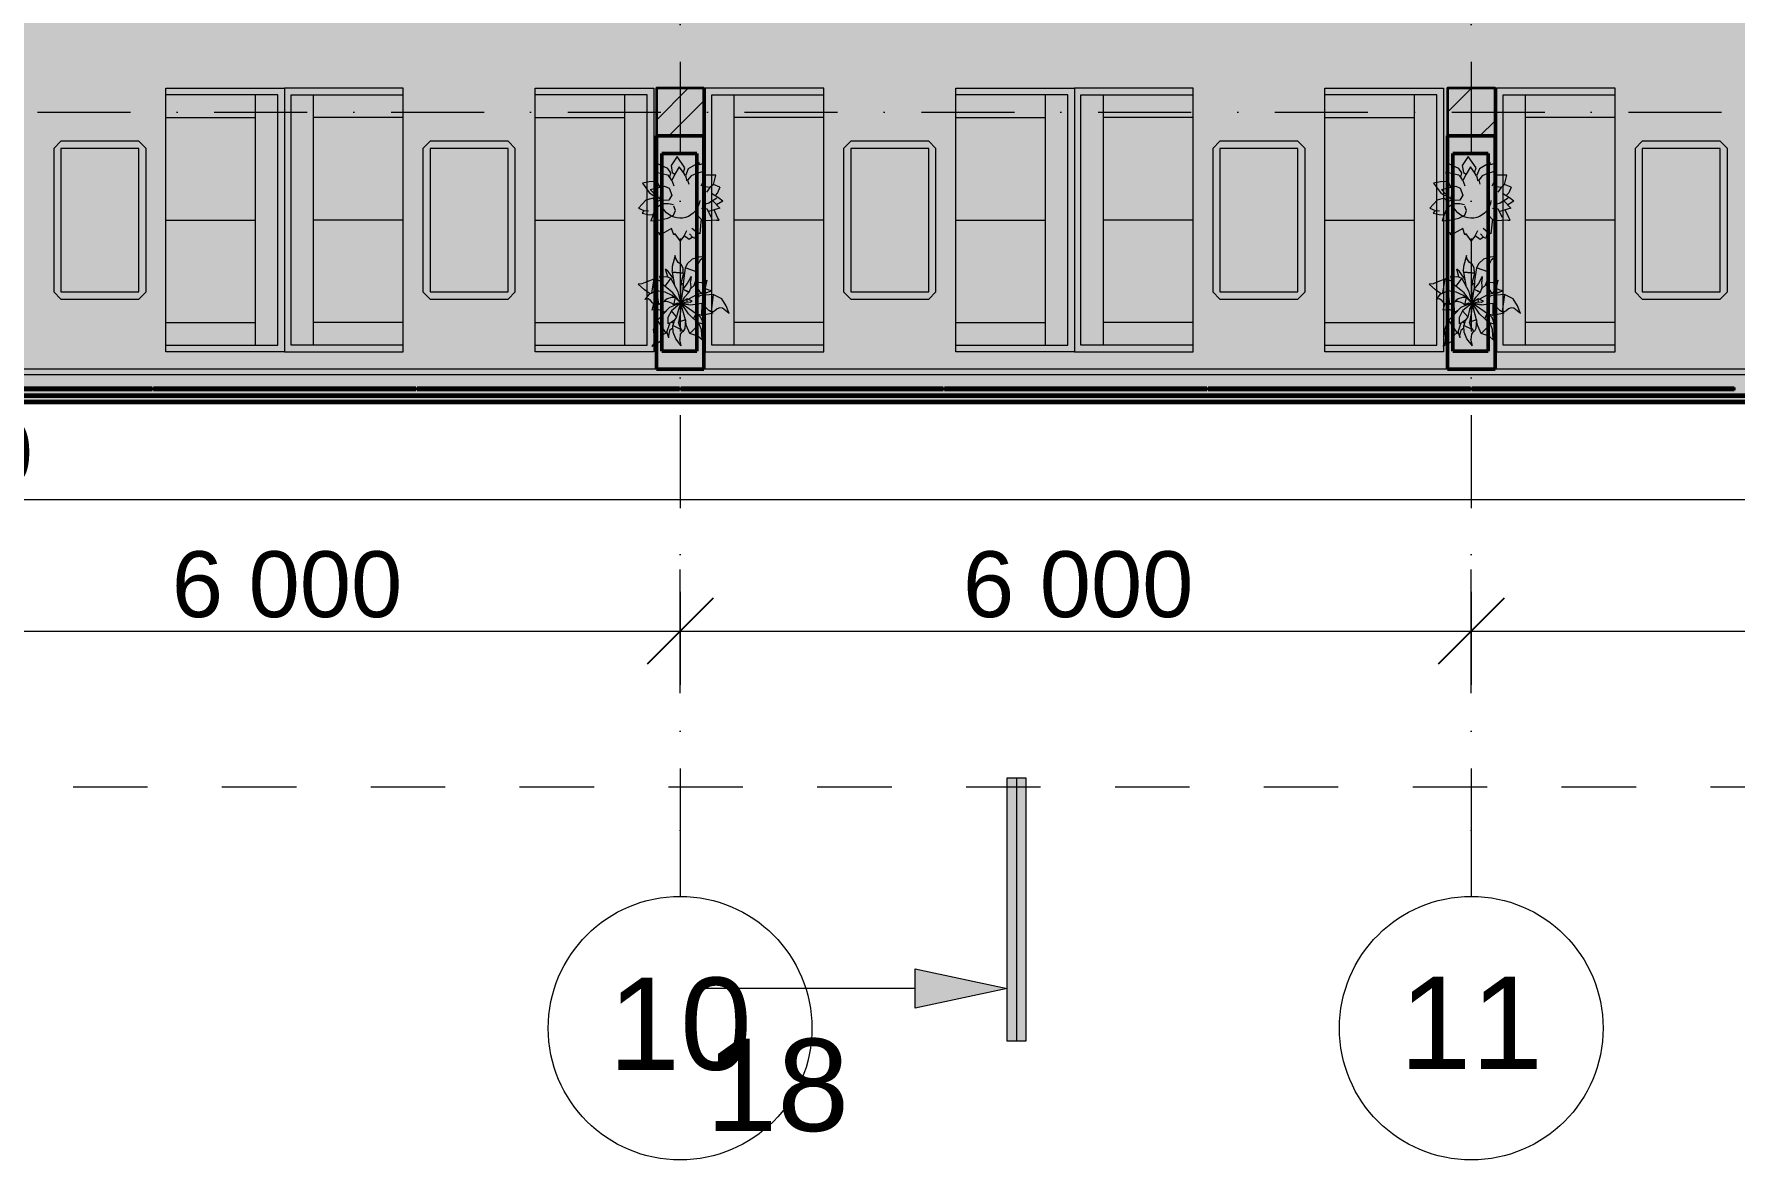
# Model space of a CAD drawing. Header units: millimetres. Extents: x -34838 to 729576, y -214038 to 121482.
# Drawn here: x 49100 to 62000, y -7952 to 592 of the extents above; entities that cross this region are included whole.
import ezdxf
from ezdxf.enums import TextEntityAlignment as Align

# ---------------------------------------------------------------- set-up
doc = ezdxf.new("R2010")
doc.units = ezdxf.units.MM
doc.header["$MEASUREMENT"] = 0
doc.linetypes.add('Штриховая', pattern=[1128.888893, 564.444447, -564.444447])
doc.linetypes.add('Штрихпунктирная', pattern=[1340.555525, 705.555534, -352.777767, 0, -282.222223])
for name, color, linetype, lineweight in [('0_Ном._пера__150', 7, 'Continuous', 50), ('0_Ном._пера__45', 7, 'Continuous', 25), ('0_Ном._пера__5', 7, 'Continuous', 0), ('0_Ном._пера__85', 7, 'Continuous', 13), ('А _ _ НЕ ДЛЯ ДРУКУ (ДОПОМІЖНІ).ADD_Ном._пера__1', 7, 'Continuous', 13), ('А _ _ НЕ ДЛЯ ДРУКУ (ДОПОМІЖНІ).ADD_Ном._пера__20', 7, 'Continuous', 13), ('А _ ОСІ КООРДИНАЦІЙНІ.3D_Ном._пера__105', 7, 'Continuous', 13), ('А _ ОСІ КООРДИНАЦІЙНІ.3D_Ном._пера__25', 7, 'Continuous', 0), ('АБ _ 0 _ СТІНИ _ ЗОВНІШНІ .3D_Ном._пера__47', 7, 'Continuous', 20), ('АБ _ 0 _ СТІНИ _ НАВІСНІ .3D_Ном._пера__27', 7, 'Continuous', 35), ('АБ _ 1 _ КОЛОНИ _ КБ.3D_Ном._пера__28', 7, 'Continuous', 35), ('АБ _ 3 _ ДАХИ _ КОНСТРУКЦІЯ .3D_Ном._пера__7', 7, 'Continuous', 60), ('АП _ 0 _ МЕБЛІ .3D_Ном._пера__1', 7, 'Continuous', 13), ('АП _ ТЕП _ ЗОНИ ПРИМІЩЕНЬ .3D_Ном._пера__122', 255, 'Continuous', 0), ('Паспорта Зон ARCHICAD_Ном._пера__5', 7, 'Continuous', 0)]:
    doc.layers.add(name, color=color, linetype=linetype, lineweight=lineweight)
doc.layers.add('0_Ном._пера__54', color=7, linetype='Continuous', lineweight=15, true_color=0x5f5f5f)
doc.layers.add('АП _ 0 _ ОБЛАДНАННЯ (НИЖНЄ).3D_Ном._пера__4', color=7, linetype='Continuous', lineweight=15, true_color=0x969696)
for name, color, linetype in [('А _ _ НЕ ДЛЯ ДРУКУ (ДОПОМІЖНІ).ADD', 7, 'Continuous'), ('А _ ОСІ КООРДИНАЦІЙНІ.3D', 7, 'Continuous'), ('АБ _ 0 _ СТІНИ _ ЗОВНІШНІ .3D', 7, 'Continuous'), ('АБ _ 0 _ СТІНИ _ НАВІСНІ .3D', 7, 'Continuous'), ('АБ _ 1 _ КОЛОНИ _ КБ.3D', 7, 'Continuous'), ('АБ _ 3 _ ДАХИ _ КОНСТРУКЦІЯ .3D', 7, 'Continuous'), ('АП _ 0 _ МЕБЛІ .3D', 7, 'Continuous'), ('АП _ 0 _ ОБЛАДНАННЯ (НИЖНЄ).3D', 7, 'Continuous'), ('АП _ ТЕП _ ЗОНИ ПРИМІЩЕНЬ .3D', 7, 'Continuous')]:
    doc.layers.add(name, color=color, linetype=linetype)
doc.styles.add('СГЕНЕРИР_СТИЛЬ_1', font='Arial.ttf')
doc.dimstyles.new('СГЕНЕРИР_СТИЛЬ__2', dxfattribs={"dimtxt": 500, "dimasz": 475, "dimexe": 0.18, "dimexo": 0.0625, "dimgap": 0.09, "dimtad": 1, "dimtih": 1, "dimtoh": 1, "dimdec": 0, "dimzin": 0, "dimdsep": 46, "dimtxsty": 'СГЕНЕРИР_СТИЛЬ_1', "dimblk": 'ARROWHEAD_6', "dimblk1": 'ARROWHEAD_6', "dimblk2": 'ARROWHEAD_6', "dimcen": 0.09, "dimse1": 1, "dimse2": 1, "dimclrd": 7, "dimclre": 7, "dimclrt": 7, "dimazin": 0, "dimtfac": 1, "dimtdec": 4, "dimtmove": 0, "dimatfit": 3, "dimfxl": 1, "dimtolj": 1, "dimtzin": 0, "dimarcsym": 0})
pattern_1 = [(45, (0, 0), (-318.198, 318.198), []), (45, (-106.07, 106.07), (-318.198, 318.198), [])]

# ---------------------------------------------------------------- blocks, each defined once
blk = doc.blocks.new('Відпочинкова зона_01_2_4', base_point=(37474, 8845))
at = {"layer": 'АП _ ТЕП _ ЗОНИ ПРИМІЩЕНЬ .3D', "linetype": 'Continuous', "lineweight": 0, "true_color": 0xffffff}
h = blk.add_hatch(dxfattribs=at)
h.set_pattern_fill('П___ЦЕГЛА_ЛОЖКОВАЯ_ПЕРЕВ_D7', style=0, pattern_type=2)
h.set_pattern_definition([(0, (0, 0), (0, 68), []), (90, (0, 0), (-204, 0), [68, -68]), (90, (102, 68), (-204, 0), [68, -68])])
h.paths.add_polyline_path([(348, -1992), (71820, -1992), (71820, 11778), (50303, 11778), (50300, 11778), (40181, 11774), (36400, 11778), (31802, 11774), (348, 11778)])
h.paths.add_polyline_path([(39319, 8818), (50570, 8818), (50570, 3578), (39319, 3578)], flags=0)
at = {"layer": 'Паспорта Зон ARCHICAD_Ном._пера__5', "color": 7, "lineweight": 0, "style": 'СГЕНЕРИР_СТИЛЬ_1'}
for tag, p in [('ROOM_NUMBER', (37474, 9145)), ('ROOM_AREA', (37474, 8549))]:
    blk.add_attdef(tag, text='', height=400, dxfattribs=at).set_placement(p, align=Align.MIDDLE_CENTER)
blk = doc.blocks.new('Стена_4_4', base_point=(-150, -2075))
at = {"layer": 'АБ _ 0 _ СТІНИ _ ЗОВНІШНІ .3D', "linetype": 'Continuous', "lineweight": 0, "true_color": 0x000000}
h = blk.add_hatch(dxfattribs=at)
h.set_pattern_fill('М___БЕТОН_АРМОВАНИЙ___З__C5', color=18, style=0, pattern_type=2)
h.set_pattern_definition([(45, (0, 0), (-367.6955, 367.6955), []), (45, (-183.85, 183.85), (-367.6955, 367.6955), [390, -130, 0, -130])])
h.paths.add_polyline_path([(-150, -2200), (96150, -2200), (96150, -1950), (-150, -1950)])
at = {"layer": 'АБ _ 0 _ СТІНИ _ ЗОВНІШНІ .3D_Ном._пера__47', "color": 7, "linetype": 'Continuous', "lineweight": 20, "flags": 128}
for points in [[(95900, -1950), (75, -1950)], [(-150, -2200), (96150, -2200)]]:
    blk.add_lwpolyline(points, dxfattribs=at)
blk = doc.blocks.new('Колонна_20_4', base_point=(54000, 0))
at = {"layer": 'АБ _ 1 _ КОЛОНИ _ КБ.3D', "linetype": 'Continuous', "lineweight": 0, "true_color": 0x000000}
h = blk.add_hatch(dxfattribs=at)
h.set_pattern_fill('М___МЕТАЛ_СТАЛЬ_0004', color=18, style=0, pattern_type=2)
h.set_pattern_definition(pattern_1)
h.paths.add_polyline_path([(53820, -180), (54180, -180), (54180, 180), (53820, 180)])
at = {"layer": 'АБ _ 1 _ КОЛОНИ _ КБ.3D_Ном._пера__28', "color": 7, "linetype": 'Continuous', "lineweight": 35, "flags": 128}
blk.add_lwpolyline([(53820, -180), (54180, -180), (54180, 180), (53820, 180)], close=True, dxfattribs=at)
blk = doc.blocks.new('Колонна_45_4', base_point=(60000, 0))
at = {"layer": 'АБ _ 1 _ КОЛОНИ _ КБ.3D', "linetype": 'Continuous', "lineweight": 0, "true_color": 0x000000}
h = blk.add_hatch(dxfattribs=at)
h.set_pattern_fill('М___МЕТАЛ_СТАЛЬ_0004', color=18, style=0, pattern_type=2)
h.set_pattern_definition(pattern_1)
h.paths.add_polyline_path([(59820, -180), (60180, -180), (60180, 180), (59820, 180)])
at = {"layer": 'АБ _ 1 _ КОЛОНИ _ КБ.3D_Ном._пера__28', "color": 7, "linetype": 'Continuous', "lineweight": 35, "flags": 128}
blk.add_lwpolyline([(59820, -180), (60180, -180), (60180, 180), (59820, 180)], close=True, dxfattribs=at)
blk = doc.blocks.new('Модель Комнатного Растения 22')
at = {"layer": 'АП _ 0 _ ОБЛАДНАННЯ (НИЖНЄ).3D_Ном._пера__4', "color": 252, "linetype": 'Continuous', "lineweight": 15, "true_color": 0x969696}
for p, q in [((-183, 176), (-183, 267)), ((-183, 267), (-146, 254)), ((-146, 254), (-144, 273)), ((-144, 273), (-62, 224)), ((-37, 231), (23, 319)), ((23, 319), (68, 249)), ((94, 228), (182, 267)), ((182, 267), (182, 199)), ((-252, 105), (-271, 176)), ((-271, 176), (-183, 176)), ((-183, 177), (-171, 124)), ((-174, 203), (-119, 186)), ((-119, 186), (-83, 170)), ((-83, 170), (-57, 139)), ((-57, 139), (-65, 107)), ((-62, 224), (-40, 172)), ((-40, 172), (-50, 134)), ((-40, 172), (-25, 196)), ((-25, 196), (-37, 231)), ((-25, 196), (7, 240)), ((7, 240), (39, 183)), ((60, 196), (39, 183)), ((39, 183), (64, 135)), ((64, 135), (48, 95)), ((68, 249), (60, 196)), ((64, 135), (79, 161)), ((71, 193), (94, 228)), ((79, 161), (71, 193)), ((96, 179), (77, 157)), ((182, 199), (96, 179)), ((179, 129), (155, 86)), ((191, 174), (179, 129)), ((179, 129), (234, 126)), ((192, 201), (191, 174)), ((-323, -22), (-291, 5)), ((-302, 84), (-252, 105)), ((-302, 84), (-284, 42)), ((-291, 5), (-238, 37)), ((-284, 42), (-265, 21)), ((-279, 3), (-218, -35)), ((-252, 105), (-226, 83)), ((-226, 83), (-172, 90)), ((-226, 83), (-201, 48)), ((-171, 124), (-157, 93)), ((84, 78), (64, 24)), ((64, 24), (86, -13)), ((118, 92), (84, 78)), ((155, 86), (118, 92)), ((136, -15), (177, 14)), ((227, 68), (155, 86)), ((177, 14), (227, 68)), ((181, -25), (205, 3)), ((206, 24), (184, 21)), ((205, 3), (259, -14)), ((234, 45), (206, 24)), ((234, 126), (286, 115)), ((286, 115), (234, 45)), ((-323, -22), (-277, -50)), ((-300, -73), (-247, -19)), ((-300, -73), (-216, -100)), ((-284, -145), (-258, -87)), ((-238, -145), (-205, -82)), ((-218, -35), (-168, -52)), ((-205, -82), (-161, -76)), ((-161, -160), (-125, -121)), ((35, -92), (48, -58)), ((50, -127), (35, -92)), ((94, -150), (50, -127)), ((87, -38), (51, -46)), ((86, -13), (136, -15)), ((134, -39), (87, -38)), ((170, -62), (134, -39)), ((152, -17), (181, -25)), ((181, -25), (170, -62)), ((185, -79), (170, -62)), ((206, -127), (185, -79)), ((244, -122), (205, -124)), ((205, -124), (221, -170)), ((274, -92), (240, -94)), ((288, -112), (244, -122)), ((259, -14), (315, -74)), ((315, -74), (274, -92)), ((274, -92), (288, -112)), ((-296, -166), (-284, -145)), ((-277, -166), (-296, -166)), ((-277, -166), (-187, -170)), ((-187, -170), (-161, -160)), ((-161, -160), (-158, -178)), ((-158, -178), (-149, -270)), ((-149, -270), (-124, -257)), ((-124, -257), (-89, -229)), ((-124, -257), (-111, -304)), ((-30, -283), (-50, -244)), ((48, -277), (65, -228)), ((65, -228), (155, -280)), ((150, -162), (94, -150)), ((221, -170), (150, -162)), ((179, -261), (168, -164)), ((-111, -304), (-93, -293)), ((-93, -293), (-71, -268)), ((-93, -293), (-68, -313)), ((-68, -313), (-30, -283)), ((-30, -283), (0, -323)), ((0, -323), (38, -268)), ((38, -268), (48, -277)), ((155, -280), (160, -262)), ((160, -262), (179, -261))]:
    blk.add_line(p, q, dxfattribs=at)
blk.add_arc((0, 0), 150, 186.1323, 29.8574, dxfattribs=at)
blk = doc.blocks.new('Модель Комнатного Растения 22_2')
at = {"layer": 'АП _ 0 _ ОБЛАДНАННЯ (НИЖНЄ).3D_Ном._пера__4', "color": 252, "linetype": 'Continuous', "lineweight": 15, "true_color": 0x969696}
for p, q in [((-182, 353), (-138, 349)), ((-182, 353), (-147, 326)), ((-182, 353), (-138, 349)), ((-182, 353), (-147, 326)), ((-147, 326), (-128, 291)), ((-147, 326), (-128, 291)), ((-138, 349), (-87, 334)), ((-138, 349), (-87, 334)), ((-128, 291), (-128, 235)), ((-128, 291), (-128, 235)), ((-128, 235), (-34, 268)), ((-128, 235), (-34, 268)), ((-87, 334), (-52, 301)), ((-87, 334), (-52, 301)), ((-52, 301), (-34, 268)), ((-52, 301), (-34, 268)), ((-34, 268), (-21, 170)), ((-34, 268), (-21, 170)), ((-19, 227), (-18, 266)), ((-19, 227), (-18, 266)), ((-18, 266), (-4, 294)), ((-18, 266), (-4, 294)), ((-4, 294), (19, 309)), ((-4, 294), (19, 309)), ((19, 309), (37, 339)), ((19, 309), (37, 339)), ((37, 339), (41, 361)), ((37, 339), (41, 361)), ((41, 361), (64, 279)), ((41, 361), (64, 279)), ((64, 279), (66, 246)), ((64, 279), (66, 246)), ((-198, 174), (-183, 155)), ((-198, 174), (-182, 107)), ((-198, 174), (-183, 155)), ((-198, 174), (-182, 107)), ((-183, 155), (-158, 154)), ((-183, 155), (-158, 154)), ((-158, 154), (-132, 156)), ((-158, 154), (-132, 156)), ((-154, 73), (-109, 142)), ((-154, 73), (-109, 142)), ((-132, 156), (-109, 142)), ((-132, 156), (-109, 142)), ((-128, 235), (-120, 186)), ((-128, 235), (-120, 186)), ((-120, 186), (-100, 134)), ((-120, 186), (-100, 134)), ((-109, 142), (-73, 108)), ((-109, 142), (-73, 108)), ((-79, 124), (-75, 165)), ((-79, 124), (-75, 165)), ((-78, 202), (-75, 165)), ((-78, 202), (-49, 148)), ((-78, 202), (-75, 165)), ((-78, 202), (-49, 148)), ((-49, 148), (-16, 107)), ((-49, 148), (-16, 107)), ((-21, 170), (-17, 110)), ((-21, 170), (-17, 110)), ((-20, 224), (57, 233)), ((-20, 224), (57, 233)), ((-20, 224), (0, 148)), ((-20, 224), (0, 148)), ((-19, 227), (62, 234)), ((-19, 227), (62, 234)), ((-19, 146), (-9, 148)), ((-19, 146), (-9, 148)), ((-17, 136), (-8, 138)), ((-17, 136), (-8, 138)), ((-9, 148), (-1, 148)), ((-9, 148), (-1, 148)), ((-8, 138), (-2, 138)), ((-8, 138), (-2, 138)), ((-2, 23), (0, 148)), ((-2, 23), (0, 148)), ((20, 85), (75, 190)), ((20, 85), (75, 190)), ((44, 133), (62, 234)), ((44, 133), (62, 234)), ((48, 148), (51, 146)), ((48, 148), (51, 146)), ((52, 177), (63, 197)), ((52, 177), (63, 197)), ((59, 79), (121, 129)), ((59, 79), (121, 129)), ((62, 234), (66, 246)), ((62, 234), (66, 246)), ((63, 197), (95, 240)), ((63, 197), (95, 240)), ((75, 190), (121, 129)), ((75, 190), (121, 129)), ((76, 188), (99, 198)), ((76, 188), (99, 198)), ((95, 240), (115, 257)), ((95, 240), (115, 257)), ((98, 199), (115, 257)), ((98, 199), (115, 257)), ((99, 198), (117, 199)), ((99, 198), (117, 199)), ((117, 199), (140, 197)), ((117, 199), (140, 197)), ((121, 129), (139, 146)), ((121, 129), (139, 146)), ((139, 146), (152, 174)), ((139, 146), (152, 174)), ((140, 197), (159, 206)), ((140, 197), (159, 206)), ((148, 165), (193, 182)), ((148, 165), (193, 182)), ((152, 174), (159, 206)), ((152, 174), (159, 206)), ((193, 182), (204, 183)), ((193, 182), (204, 183)), ((204, 183), (222, 78)), ((204, 183), (258, 162)), ((204, 183), (222, 78)), ((204, 183), (258, 162)), ((258, 162), (294, 147)), ((258, 162), (294, 147)), ((276, 102), (324, 145)), ((276, 102), (324, 145)), ((294, 147), (324, 145)), ((294, 147), (324, 145)), ((-345, -21), (-312, 33)), ((-345, -21), (-312, 33)), ((-312, 33), (-247, 65)), ((-312, 33), (-247, 65)), ((-247, 65), (-230, -64)), ((-247, 65), (-156, 58)), ((-247, 65), (-230, -64)), ((-247, 65), (-156, 58)), ((-237, 94), (-212, 98)), ((-237, 94), (-212, 98)), ((-237, 94), (-196, 79)), ((-237, 94), (-196, 79)), ((-212, 98), (-183, 110)), ((-212, 98), (-183, 110)), ((-196, 79), (-167, 60)), ((-196, 79), (-167, 60)), ((-182, 107), (-154, 73)), ((-182, 107), (-154, 73)), ((-156, 58), (-137, 54)), ((-156, 58), (-137, 54)), ((-154, 73), (-119, 63)), ((-154, 73), (-119, 63)), ((-140, 42), (-132, 66)), ((-140, 42), (-132, 66)), ((-119, 63), (-59, 31)), ((-119, 63), (-59, 31)), ((-88, 16), (-48, 34)), ((-88, 16), (-48, 34)), ((-88, 16), (-72, 6)), ((-88, 16), (-72, 6)), ((-79, 124), (-62, 82)), ((-79, 124), (-62, 82)), ((-72, 6), (-49, 7)), ((-72, 6), (-49, 7)), ((-64, 83), (-16, 107)), ((-64, 83), (-16, 107)), ((-64, 83), (-62, 82)), ((-64, 83), (-62, 82)), ((-62, 82), (-16, 107)), ((-62, 82), (-16, 107)), ((-62, 82), (-27, 42)), ((-62, 82), (-27, 42)), ((-49, 7), (-48, 34)), ((-49, 7), (-48, 34)), ((-49, 7), (-1, -2)), ((-49, 7), (-1, -2)), ((-48, 34), (-6, 2)), ((-48, 34), (-6, 2)), ((-27, 42), (-8, 12)), ((-27, 42), (-8, 12)), ((-16, 107), (0, 5)), ((-16, 107), (0, 5)), ((-6, 12), (1, -2)), ((-6, 12), (1, -2)), ((-5, 1), (1, -2)), ((-5, 1), (1, -2)), ((0, 4), (20, 85)), ((0, 4), (20, 85)), ((0, 3), (17, 17)), ((0, 3), (17, 17)), ((0, 0), (8, 2)), ((0, 0), (8, 2)), ((7, 9), (59, 79)), ((7, 9), (59, 79)), ((8, 8), (43, 42)), ((8, 8), (43, 42)), ((43, 42), (56, -12)), ((43, 42), (71, 42)), ((43, 42), (56, -12)), ((43, 42), (71, 42)), ((47, 43), (64, 57)), ((47, 43), (64, 57)), ((64, 57), (118, 83)), ((64, 57), (118, 83)), ((65, -3), (82, 4)), ((65, -3), (82, 4)), ((71, 42), (104, 33)), ((71, 42), (104, 33)), ((82, 4), (123, 18)), ((82, 4), (123, 18)), ((104, 33), (123, 18)), ((104, 33), (123, 18)), ((110, 13), (137, 8)), ((110, 13), (137, 8)), ((118, 83), (181, 93)), ((118, 83), (181, 93)), ((130, -71), (137, 6)), ((130, -71), (137, 6)), ((137, 8), (167, -10)), ((137, 8), (167, -10)), ((167, -10), (181, 93)), ((167, -10), (181, 93)), ((181, 93), (243, 66)), ((181, 93), (243, 66)), ((188, -8), (211, 0)), ((188, -8), (211, 0)), ((211, 0), (229, 21)), ((211, 0), (229, 21)), ((229, 21), (247, 33)), ((229, 21), (247, 33)), ((233, 71), (276, 102)), ((233, 71), (276, 102)), ((243, 66), (271, 27)), ((243, 66), (271, 27)), ((247, 33), (271, 27)), ((247, 33), (271, 27)), ((-368, -78), (-345, -21)), ((-368, -78), (-345, -21)), ((-368, -78), (-317, -37)), ((-368, -78), (-317, -37)), ((-317, -37), (-297, -35)), ((-317, -37), (-297, -35)), ((-297, -35), (-277, -43)), ((-297, -35), (-277, -43)), ((-277, -43), (-257, -61)), ((-277, -43), (-257, -61)), ((-257, -61), (-234, -69)), ((-257, -61), (-234, -69)), ((-246, -75), (-213, -57)), ((-246, -75), (-213, -57)), ((-246, -75), (-158, -93)), ((-246, -75), (-158, -93)), ((-213, -57), (-160, -2)), ((-213, -57), (-160, -2)), ((-164, -137), (-153, -110)), ((-164, -137), (-153, -110)), ((-160, -2), (-158, -93)), ((-160, -2), (-73, -15)), ((-160, -2), (-158, -93)), ((-160, -2), (-73, -15)), ((-158, -93), (-118, -82)), ((-158, -93), (-118, -82)), ((-153, -110), (-129, -86)), ((-153, -110), (-129, -86)), ((-141, -160), (-58, -82)), ((-141, -160), (-58, -82)), ((-118, -82), (-9, -4)), ((-118, -82), (-9, -4)), ((-114, -82), (-98, -117)), ((-114, -82), (-98, -117)), ((-73, -15), (-9, -4)), ((-73, -15), (-9, -4)), ((-72, -14), (-71, -14)), ((-72, -14), (-71, -14)), ((-65, -13), (-63, -12)), ((-65, -13), (-63, -12)), ((-59, -11), (-54, -10)), ((-59, -11), (-54, -10)), ((-58, -82), (-5, -2)), ((-58, -82), (-5, -2)), ((-52, -10), (-20, -3)), ((-52, -10), (-20, -3)), ((-35, -126), (-1, -2)), ((-35, -126), (-1, -2)), ((-35, -126), (-31, -192)), ((-35, -126), (17, -144)), ((-35, -126), (-31, -192)), ((-35, -126), (17, -144)), ((-4, -1), (-2, -1)), ((-4, -1), (-2, -1)), ((-3, -1), (-1, -2)), ((-3, -1), (-1, -2)), ((-1, -2), (2, -64)), ((-1, -2), (2, -64)), ((2, -64), (17, -144)), ((2, -64), (17, -144)), ((4, -2), (28, -1)), ((4, -2), (28, -1)), ((4, -9), (18, -49)), ((4, -9), (18, -49)), ((6, -6), (70, -59)), ((6, -6), (70, -59)), ((10, -3), (84, -34)), ((10, -3), (84, -34)), ((18, -49), (31, -104)), ((18, -49), (31, -104)), ((28, -1), (56, -12)), ((28, -1), (56, -12)), ((31, -104), (70, -59)), ((31, -104), (70, -59)), ((31, -104), (48, -130)), ((31, -104), (48, -130)), ((56, -12), (65, -3)), ((56, -12), (65, -3)), ((70, -59), (97, -110)), ((70, -59), (97, -110)), ((84, -34), (175, -128)), ((84, -34), (175, -128)), ((97, -110), (97, -158)), ((97, -110), (97, -158)), ((109, -58), (130, -71)), ((109, -58), (130, -71)), ((110, -62), (111, -59)), ((110, -62), (111, -59)), ((110, -228), (175, -128)), ((110, -228), (175, -128)), ((130, -71), (149, -55)), ((130, -71), (149, -55)), ((149, -55), (178, -47)), ((149, -55), (178, -47)), ((167, -10), (188, -8)), ((167, -10), (188, -8)), ((175, -128), (191, -152)), ((175, -128), (191, -152)), ((178, -47), (219, -52)), ((178, -47), (219, -52)), ((198, -4), (208, -14)), ((198, -4), (208, -14)), ((208, -14), (219, -52)), ((208, -14), (219, -52)), ((-168, -160), (-164, -137)), ((-168, -160), (-164, -137)), ((-168, -160), (-127, -146)), ((-168, -160), (-127, -146)), ((-165, -282), (-159, -246)), ((-165, -282), (-159, -246)), ((-165, -282), (-130, -250)), ((-165, -282), (-130, -250)), ((-159, -246), (-157, -201)), ((-159, -246), (-157, -201)), ((-157, -201), (-141, -160)), ((-157, -201), (-141, -160)), ((-141, -160), (-70, -230)), ((-141, -160), (-70, -230)), ((-130, -250), (-100, -241)), ((-130, -250), (-100, -241)), ((-100, -241), (-70, -230)), ((-100, -241), (-70, -230)), ((-70, -230), (-45, -172)), ((-70, -230), (-45, -172)), ((-45, -172), (-35, -132)), ((-45, -172), (-35, -132)), ((-38, -144), (-34, -146)), ((-38, -144), (-34, -146)), ((-31, -192), (-17, -218)), ((-31, -192), (-17, -218)), ((-17, -218), (7, -178)), ((-17, -218), (7, -178)), ((-13, -213), (3, -235)), ((-13, -213), (3, -235)), ((-7, -202), (61, -170)), ((-7, -202), (61, -170)), ((3, -235), (8, -276)), ((3, -235), (8, -276)), ((7, -178), (17, -144)), ((7, -178), (17, -144)), ((38, -270), (58, -220)), ((38, -270), (58, -220)), ((48, -130), (73, -147)), ((48, -130), (73, -147)), ((51, -133), (61, -170)), ((51, -133), (61, -170)), ((57, -152), (68, -144)), ((57, -152), (68, -144)), ((58, -220), (61, -170)), ((58, -220), (61, -170)), ((61, -191), (84, -208)), ((61, -191), (84, -208)), ((73, -147), (97, -158)), ((73, -147), (97, -158)), ((83, -153), (110, -228)), ((83, -153), (110, -228)), ((84, -208), (91, -238)), ((84, -208), (91, -238)), ((90, -263), (105, -216)), ((90, -263), (105, -216)), ((90, -263), (91, -238)), ((90, -263), (91, -238)), ((110, -228), (132, -237)), ((110, -228), (132, -237)), ((132, -237), (142, -262)), ((132, -237), (142, -262)), ((191, -152), (206, -198)), ((191, -152), (206, -198)), ((200, -257), (206, -198)), ((200, -257), (206, -198)), ((200, -257), (205, -306)), ((200, -257), (205, -306)), ((-4, -323), (38, -270)), ((-4, -323), (38, -270)), ((-4, -323), (8, -276)), ((-4, -323), (8, -276)), ((142, -262), (158, -293)), ((142, -262), (158, -293)), ((158, -293), (219, -330)), ((158, -293), (219, -330)), ((205, -306), (219, -330)), ((205, -306), (219, -330))]:
    blk.add_line(p, q, dxfattribs=at)
blk = doc.blocks.new('Диван 22')
at = {"layer": 'АП _ 0 _ МЕБЛІ .3D_Ном._пера__1', "color": 7, "linetype": 'Continuous', "lineweight": 13}
for p, q in [((2000, 900), (0, 900)), ((0, 900), (0, 0)), ((50, 0), (50, 850)), ((50, 850), (1950, 850)), ((1950, 850), (1950, 0)), ((2000, 0), (2000, 900)), ((50, 680), (1950, 680)), ((222, 0), (222, 680)), ((1000, 0), (1000, 680)), ((1778, 0), (1778, 680)), ((0, 0), (2000, 0))]:
    blk.add_line(p, q, dxfattribs=at)
blk = doc.blocks.new('Стол Дизайнерский 03 22')
at = {"layer": 'АП _ 0 _ МЕБЛІ .3D_Ном._пера__1', "color": 7, "linetype": 'Continuous', "lineweight": 13}
for p, q in [((57, 700), (0, 646)), ((0, 646), (0, 54)), ((1143, 700), (57, 700)), ((1143, 646), (57, 646)), ((57, 646), (57, 54)), ((1200, 646), (1143, 700)), ((1143, 54), (1143, 646)), ((1200, 54), (1200, 646)), ((0, 54), (57, 0)), ((57, 54), (1143, 54)), ((57, 0), (1143, 0)), ((1143, 0), (1200, 54))]:
    blk.add_line(p, q, dxfattribs=at)
blk = doc.blocks.new('Балка_1_4', base_point=(0, -2175))
at = {"layer": 'АБ _ 3 _ ДАХИ _ КОНСТРУКЦІЯ .3D_Ном._пера__7', "color": 7, "linetype": 'Continuous', "lineweight": 60}
for p, q in [((0, -2150), (96000, -2150)), ((0, -2200), (96000, -2200))]:
    blk.add_line(p, q, dxfattribs=at)
blk = doc.blocks.new('*D244')
at = {"layer": '0_Ном._пера__45', "color": 7, "linetype": 'Continuous', "lineweight": 25, "transparency": 16777216}
for p, q in [((48250, -3690), (47750, -4190)), ((54250, -3690), (53750, -4190))]:
    blk.add_line(p, q, dxfattribs=at)
at = {"layer": '0_Ном._пера__85', "color": 7, "linetype": 'Continuous', "lineweight": 13, "transparency": 16777216}
for p, q in [((48000, -4409), (48000, -3471)), ((54000, -4409), (54000, -3471)), ((48000, -3940), (54000, -3940))]:
    blk.add_line(p, q, dxfattribs=at)
at = {"layer": '0_Ном._пера__5', "color": 7, "lineweight": 0, "transparency": 16777216, "insert": (50145, -3840), "char_height": 500, "attachment_point": 7, "style": 'СГЕНЕРИР_СТИЛЬ_1'}
blk.add_mtext('\\A1;{\\pql;\\fArial|b0|i0|c204|p34;6\xa0000}', dxfattribs=at)
blk = doc.blocks.new('ARROWHEAD_6')
at = {"color": 0, "linetype": 'Continuous', "lineweight": 0}
for p, q in [((-0.5, -0.5), (0.5, 0.5)), ((0, 0), (-1, 0))]:
    blk.add_line(p, q, dxfattribs=at)
blk = doc.blocks.new('*D245')
at = {"layer": '0_Ном._пера__45', "color": 7, "linetype": 'Continuous', "lineweight": 25, "transparency": 16777216}
for p, q in [((54250, -3690), (53750, -4190)), ((60250, -3690), (59750, -4190))]:
    blk.add_line(p, q, dxfattribs=at)
at = {"layer": '0_Ном._пера__85', "color": 7, "linetype": 'Continuous', "lineweight": 13, "transparency": 16777216}
for p, q in [((54000, -4409), (54000, -3471)), ((60000, -4409), (60000, -3471)), ((54000, -3940), (60000, -3940))]:
    blk.add_line(p, q, dxfattribs=at)
at = {"layer": '0_Ном._пера__5', "color": 7, "lineweight": 0, "transparency": 16777216, "insert": (56145, -3840), "char_height": 500, "attachment_point": 7, "style": 'СГЕНЕРИР_СТИЛЬ_1'}
blk.add_mtext('\\A1;{\\pql;\\fArial|b0|i0|c204|p34;6\xa0000}', dxfattribs=at)
blk = doc.blocks.new('*D246')
at = {"layer": '0_Ном._пера__45', "color": 7, "linetype": 'Continuous', "lineweight": 25, "transparency": 16777216}
for p, q in [((60250, -3690), (59750, -4190)), ((66250, -3690), (65750, -4190))]:
    blk.add_line(p, q, dxfattribs=at)
at = {"layer": '0_Ном._пера__85', "color": 7, "linetype": 'Continuous', "lineweight": 13, "transparency": 16777216}
for p, q in [((60000, -4409), (60000, -3471)), ((66000, -4409), (66000, -3471)), ((60000, -3940), (66000, -3940))]:
    blk.add_line(p, q, dxfattribs=at)
at = {"layer": '0_Ном._пера__5', "color": 7, "lineweight": 0, "transparency": 16777216, "insert": (62145, -3840), "char_height": 500, "attachment_point": 7, "style": 'СГЕНЕРИР_СТИЛЬ_1'}
blk.add_mtext('\\A1;{\\pql;\\fArial|b0|i0|c204|p34;6\xa0000}', dxfattribs=at)
blk = doc.blocks.new('*D252')
at = {"layer": '0_Ном._пера__45', "color": 7, "linetype": 'Continuous', "lineweight": 25, "transparency": 16777216}
for p, q in [((250, -2690), (-250, -3190)), ((95750, -3190), (96250, -2690))]:
    blk.add_line(p, q, dxfattribs=at)
at = {"layer": '0_Ном._пера__85', "color": 7, "linetype": 'Continuous', "lineweight": 13, "transparency": 16777216}
for p, q in [((0, -3409), (0, -2471)), ((96000, -3409), (96000, -2471)), ((-375, -2940), (0, -2940)), ((0, -2940), (96000, -2940)), ((96000, -2940), (96375, -2940))]:
    blk.add_line(p, q, dxfattribs=at)
at = {"layer": '0_Ном._пера__5', "color": 7, "lineweight": 0, "transparency": 16777216, "insert": (46955, -2840), "char_height": 500, "attachment_point": 7, "style": 'СГЕНЕРИР_СТИЛЬ_1'}
blk.add_mtext('\\A1;{\\pql;\\fArial|b0|i0|c204|p34;96\xa0000}', dxfattribs=at)
blk = doc.blocks.new('Плоскость Сечения_3_4', base_point=(56552, 19665))
at = {"layer": 'А _ _ НЕ ДЛЯ ДРУКУ (ДОПОМІЖНІ).ADD', "linetype": 'Continuous', "lineweight": 0, "true_color": 0x000000}
for points in [[(56482, -7051), (56622, -7051), (56622, -5051), (56482, -5051)], [(55782, -6801), (56482, -6651), (55782, -6501)]]:
    blk.add_hatch(color=18, dxfattribs=at).paths.add_polyline_path(points)
at = {"layer": 'А _ _ НЕ ДЛЯ ДРУКУ (ДОПОМІЖНІ).ADD_Ном._пера__1', "color": 7, "linetype": 'Continuous', "lineweight": 13}
for p, q in [((56482, -7051), (56482, -5051)), ((56482, -5051), (56622, -5051)), ((56622, -5051), (56622, -7051)), ((55782, -6801), (55782, -6501)), ((55782, -6501), (56482, -6651)), ((55782, -6651), (54119, -6651)), ((56482, -6651), (55782, -6801)), ((56622, -7051), (56482, -7051))]:
    blk.add_line(p, q, dxfattribs=at)
at = {"layer": 'А _ _ НЕ ДЛЯ ДРУКУ (ДОПОМІЖНІ).ADD_Ном._пера__20', "color": 7, "linetype": 'Continuous', "lineweight": 13}
blk.add_line((56552, -5051), (56552, -7051), dxfattribs=at)
at = {"layer": 'А _ _ НЕ ДЛЯ ДРУКУ (ДОПОМІЖНІ).ADD_Ном._пера__1', "color": 7, "lineweight": 13, "insert": (55282, -7387), "char_height": 700, "attachment_point": 6, "style": 'СГЕНЕРИР_СТИЛЬ_1'}
blk.add_mtext('\\A1;{\\pqr;\\fArial|b0|i0|c204|p34;18}', dxfattribs=at)
blk = doc.blocks.new('Навесная Стена_1_4')
at = {"layer": 'АБ _ 0 _ СТІНИ _ НАВІСНІ .3D', "linetype": 'Continuous', "lineweight": 0, "true_color": 0x000000}
for points in [[(48005, -2110), (48005, -2090), (49995, -2090), (49995, -2110)], [(50005, -2110), (50005, -2090), (51995, -2090), (51995, -2110)], [(52005, -2110), (52005, -2090), (53995, -2090), (53995, -2110)], [(54005, -2110), (54005, -2090), (55995, -2090), (55995, -2110)], [(56005, -2110), (56005, -2090), (57995, -2090), (57995, -2110)], [(58005, -2110), (58005, -2090), (59995, -2090), (59995, -2110)], [(60005, -2110), (60005, -2090), (61995, -2090), (61995, -2110)]]:
    blk.add_hatch(color=18, dxfattribs=at).paths.add_polyline_path(points)
at = {"layer": 'АБ _ 0 _ СТІНИ _ НАВІСНІ .3D_Ном._пера__27', "color": 7, "linetype": 'Continuous', "lineweight": 35}
for p, q in [((48005, -2090), (49995, -2090)), ((49995, -2110), (48005, -2110)), ((49995, -2090), (49995, -2110)), ((50005, -2090), (51995, -2090)), ((50005, -2110), (50005, -2090)), ((51995, -2110), (50005, -2110)), ((51995, -2090), (51995, -2110)), ((52005, -2090), (53995, -2090)), ((52005, -2110), (52005, -2090)), ((53995, -2110), (52005, -2110)), ((53995, -2090), (53995, -2110)), ((54005, -2090), (55995, -2090)), ((54005, -2110), (54005, -2090)), ((55995, -2110), (54005, -2110)), ((55995, -2090), (55995, -2110)), ((56005, -2090), (57995, -2090)), ((56005, -2110), (56005, -2090)), ((57995, -2110), (56005, -2110)), ((57995, -2090), (57995, -2110)), ((58005, -2090), (59995, -2090)), ((58005, -2110), (58005, -2090)), ((59995, -2110), (58005, -2110)), ((59995, -2090), (59995, -2110)), ((60005, -2090), (61995, -2090)), ((60005, -2110), (60005, -2090)), ((61995, -2110), (60005, -2110)), ((61995, -2090), (61995, -2110))]:
    blk.add_line(p, q, dxfattribs=at)
blk = doc.blocks.new('Стандартный Маркер Сетки_2')
at = {"layer": 'А _ ОСІ КООРДИНАЦІЙНІ.3D_Ном._пера__105', "color": 7, "linetype": 'Штрихпунктирная', "lineweight": 13}
blk.add_line((500, 0), (99754.182117, 0), dxfattribs=at)
at = {"layer": 'А _ ОСІ КООРДИНАЦІЙНІ.3D_Ном._пера__25', "color": 7, "lineweight": 0, "style": 'СГЕНЕРИР_СТИЛЬ_1'}
blk.add_attdef('AC_MarkerText_1', text='', height=700, dxfattribs=at).set_placement((-1000, 40.005), align=Align.MIDDLE_CENTER)
blk = doc.blocks.new('Стандартный Маркер Сетки')
at = {"layer": 'А _ ОСІ КООРДИНАЦІЙНІ.3D_Ном._пера__105', "color": 7, "linetype": 'Штрихпунктирная', "lineweight": 13}
for p, q in [((500, 0), (18399, 0)), ((18399, 0), (18899, 0))]:
    blk.add_line(p, q, dxfattribs=at)
at = {"layer": 'А _ ОСІ КООРДИНАЦІЙНІ.3D_Ном._пера__105', "color": 7, "linetype": 'Continuous', "lineweight": 13}
blk.add_circle((19899, 0), 1000, dxfattribs=at)
at = {"layer": 'А _ ОСІ КООРДИНАЦІЙНІ.3D_Ном._пера__105', "color": 7, "linetype": 'Штрихпунктирная', "lineweight": 13}
blk.add_point((18399, 0), dxfattribs=at)
blk.add_point((18399, 0), dxfattribs=at)
at = {"layer": 'А _ ОСІ КООРДИНАЦІЙНІ.3D_Ном._пера__25', "color": 7, "lineweight": 0, "style": 'СГЕНЕРИР_СТИЛЬ_1'}
blk.add_attdef('AC_MarkerText_1', text='', height=700, rotation=90, dxfattribs=at).set_placement((19899, 40), align=Align.MIDDLE_CENTER)

msp = doc.modelspace()

# ---------------------------------------------------------------- linework, layer by layer
at = {"layer": '0_Ном._пера__150', "color": 7, "linetype": 'Continuous', "lineweight": 50}
for p, q in [((53820, -180), (54180, -180)), ((53820, -1950), (53820, -180)), ((54180, -180), (54180, -1950)), ((59820, -180), (60180, -180)), ((59820, -1950), (59820, -180)), ((60180, -180), (60180, -1950)), ((53861.1, -315), (54127.6, -315)), ((53861.1, -1815), (53861.1, -315)), ((54127.6, -315), (54127.6, -1815)), ((59861.1, -315), (60127.6, -315)), ((59861.1, -1815), (59861.1, -315)), ((60127.6, -315), (60127.6, -1815)), ((53861.1, -1815), (54127.6, -1815)), ((59861.1, -1815), (60127.6, -1815)), ((53820, -1950), (54180, -1950)), ((59820, -1950), (60180, -1950))]:
    msp.add_line(p, q, dxfattribs=at)
at = {"layer": '0_Ном._пера__54', "color": 251, "linetype": 'Штриховая', "lineweight": 15, "true_color": 0x5f5f5f}
msp.add_line((-275, -5120), (96250, -5120), dxfattribs=at)
at = {"layer": 'АП _ ТЕП _ ЗОНИ ПРИМІЩЕНЬ .3D_Ном._пера__122', "color": 255, "linetype": 'Continuous', "lineweight": 0, "flags": 128}
msp.add_lwpolyline([(347.6, -1992.4), (71820, -1992.4), (71820, 11777.6), (50302.6, 11777.6), (50300.4, 11778.4), (40181, 11773.5), (36400, 11778.4), (31801.7, 11774.3), (347.6, 11778.4)], close=True, dxfattribs=at)

# ---------------------------------------------------------------- block references
at = {"layer": 'А _ _ НЕ ДЛЯ ДРУКУ (ДОПОМІЖНІ).ADD', "color": 7, "lineweight": 13}
msp.add_blockref('Плоскость Сечения_3_4', (56551.5, 19664.9), dxfattribs=at)
at = {"layer": 'А _ ОСІ КООРДИНАЦІЙНІ.3D', "color": 7, "linetype": 'Continuous', "lineweight": 60}
ref = msp.add_blockref('Стандартный Маркер Сетки', (54000, 12947.1), dxfattribs=dict(at, zscale=1000, rotation=270))
ref.add_attrib('AC_MarkerText_1', '10', dxfattribs={"layer": 'А _ ОСІ КООРДИНАЦІЙНІ.3D_Ном._пера__25', "color": 7, "lineweight": 0, "height": 700, "rotation": 360, "style": 'СГЕНЕРИР_СТИЛЬ_1'}).set_placement((54000, -6917.9), align=Align.MIDDLE_CENTER)
ref = msp.add_blockref('Стандартный Маркер Сетки', (60000, 12947.1), dxfattribs=dict(at, zscale=1000, rotation=270))
ref.add_attrib('AC_MarkerText_1', '11', dxfattribs={"layer": 'А _ ОСІ КООРДИНАЦІЙНІ.3D_Ном._пера__25', "color": 7, "lineweight": 0, "height": 700, "rotation": 360, "style": 'СГЕНЕРИР_СТИЛЬ_1'}).set_placement((60000, -6912.1), align=Align.MIDDLE_CENTER)
at = {"layer": 'А _ ОСІ КООРДИНАЦІЙНІ.3D', "color": 7, "linetype": 'Continuous', "lineweight": 60, "zscale": 1000}
msp.add_blockref('Стандартный Маркер Сетки_2', (-5000, 0), dxfattribs=at)
at = {"layer": 'АБ _ 0 _ СТІНИ _ ЗОВНІШНІ .3D', "color": 7, "lineweight": 20}
msp.add_blockref('Стена_4_4', (-150, -2075), dxfattribs=at)
at = {"layer": 'АБ _ 0 _ СТІНИ _ НАВІСНІ .3D', "linetype": 'Continuous', "lineweight": 0}
msp.add_blockref('Навесная Стена_1_4', (0, 0), dxfattribs=at)
at = {"layer": 'АБ _ 1 _ КОЛОНИ _ КБ.3D', "color": 7, "lineweight": 35}
for name, p in [('Колонна_20_4', (54000, 0)), ('Колонна_45_4', (60000, 0))]:
    msp.add_blockref(name, p, dxfattribs=at)
at = {"layer": 'АБ _ 3 _ ДАХИ _ КОНСТРУКЦІЯ .3D', "color": 7, "lineweight": 60}
msp.add_blockref('Балка_1_4', (0, -2175), dxfattribs=at)
at = {"layer": 'АП _ 0 _ МЕБЛІ .3D', "color": 7, "linetype": 'Continuous', "lineweight": 60, "xscale": -1, "zscale": 1000, "rotation": 269.9999999999811}
for p in [(50100, -1820), (52900, -1820), (56090, -1820), (58890, -1820)]:
    msp.add_blockref('Диван 22', p, dxfattribs=at)
at = {"layer": 'АП _ 0 _ МЕБЛІ .3D', "color": 7, "linetype": 'Continuous', "lineweight": 60, "zscale": 1000}
for name, p, rotation in [('Диван 22', (51900, -1820), 89.9999999999766), ('Диван 22', (55090, -1820), 89.9999999999766), ('Диван 22', (57890, -1820), 89.9999999999766), ('Диван 22', (61092.4, -1820), 89.9999999999766), ('Стол Дизайнерский 03 22', (49949.9, -1420), 89.99999999997792), ('Стол Дизайнерский 03 22', (52749.9, -1420), 89.99999999997792), ('Стол Дизайнерский 03 22', (55939.9, -1420), 89.99999999997792), ('Стол Дизайнерский 03 22', (58739.9, -1420), 89.99999999997792), ('Стол Дизайнерский 03 22', (61942.3, -1420), 89.99999999997792)]:
    msp.add_blockref(name, p, dxfattribs=dict(at, rotation=rotation))
at = {"layer": 'АП _ 0 _ ОБЛАДНАННЯ (НИЖНЄ).3D', "color": 7, "linetype": 'Continuous', "lineweight": 13, "xscale": -1, "zscale": 1000}
for name, p in [('Модель Комнатного Растения 22', (54000, -655.2)), ('Модель Комнатного Растения 22', (60000, -655.2)), ('Модель Комнатного Растения 22_2', (54004.6, -1450.1)), ('Модель Комнатного Растения 22_2', (60004.6, -1450.1))]:
    msp.add_blockref(name, p, dxfattribs=at)
at = {"layer": 'АП _ ТЕП _ ЗОНИ ПРИМІЩЕНЬ .3D', "color": 7, "linetype": 'Continuous', "lineweight": 0}
msp.add_blockref('Відпочинкова зона_01_2_4', (37474.3, 8845.2), dxfattribs=at)

# ---------------------------------------------------------------- dimensions: what is measured, and where the dimension line sits
at = {"color": 7, "linetype": 'Continuous', "lineweight": 13}
for base, p1, p2, picture, middle in [((96000, -2940), (0, -5952.1), (96000, -3940), '*D252', (48004.8, -2590)), ((54000, -3940), (48000, -5952.1), (54000, -5952.1), '*D244', (51004, -3590)), ((60000, -3940), (54000, -5952.1), (60000, -5952.1), '*D245', (57004, -3590)), ((66000, -3940), (60000, -5952.1), (66000, -5952.1), '*D246', (63004, -3590))]:
    dim = msp.add_linear_dim(base=base, p1=p1, p2=p2, dimstyle='СГЕНЕРИР_СТИЛЬ__2', dxfattribs=at)
    dim.commit()
    dim.dimension.update_dxf_attribs({"geometry": picture, "text_midpoint": middle, "dimtype": 160})

doc.saveas('drawing.dxf')
